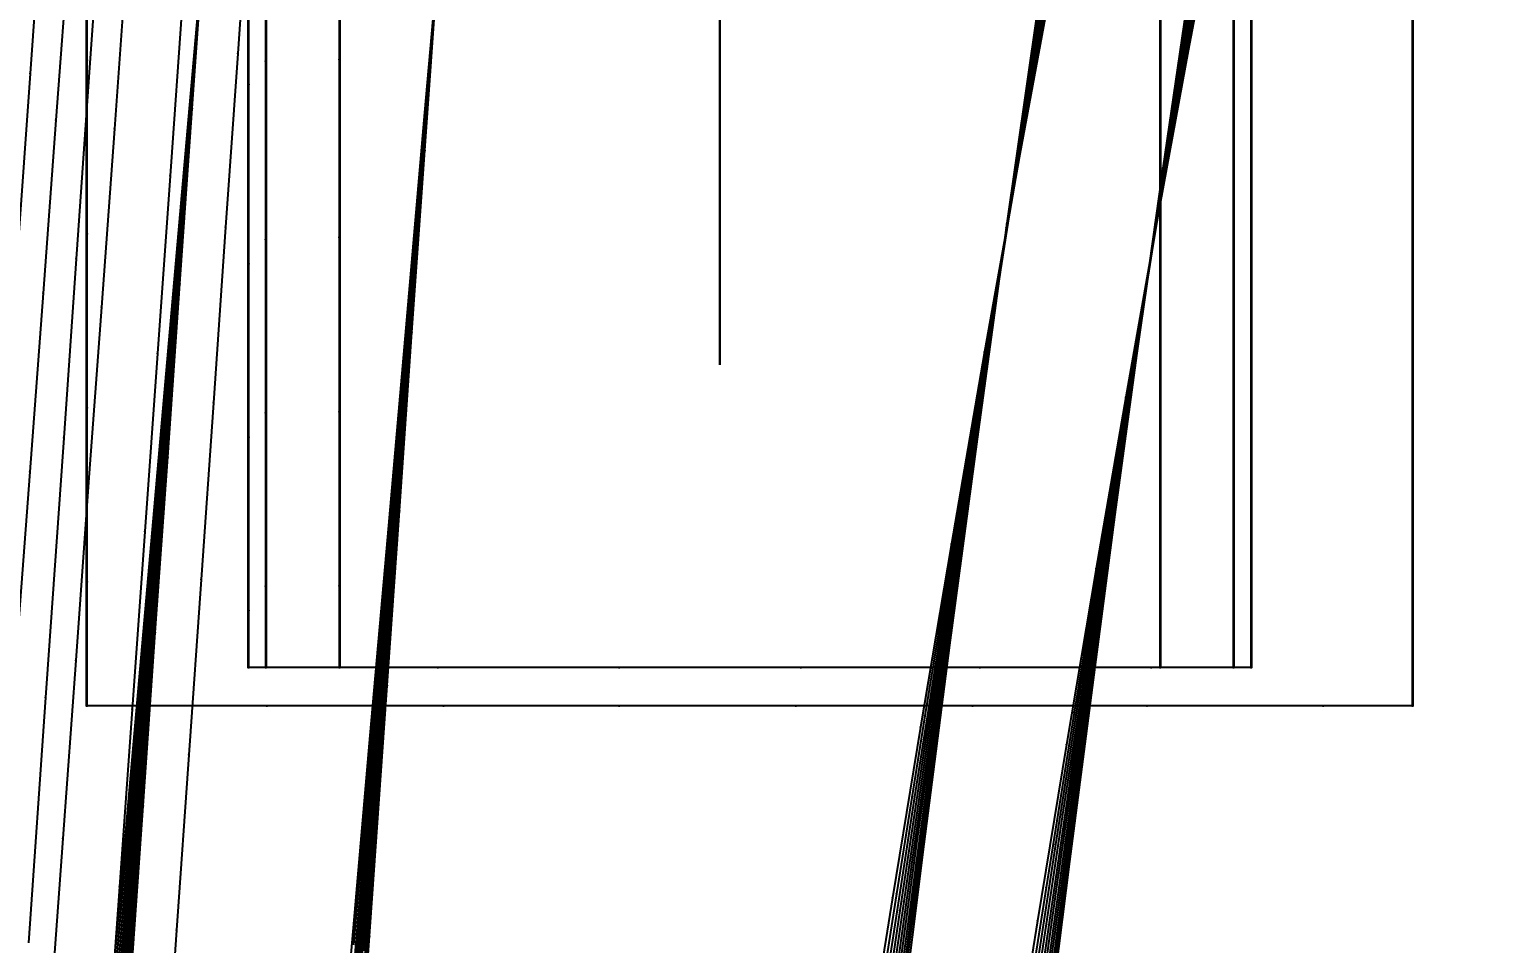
# Model space of a CAD drawing. Extents: x -2408 to 1029, y -526 to 2095.
# Drawn here: x 351.4 to 477.5, y 207.2 to 286.4 of the extents above; entities that cross this region are included whole.
import ezdxf

# ---------------------------------------------------------------- set-up
doc = ezdxf.new("R2010")
doc.units = 0

# ---------------------------------------------------------------- blocks, each defined once
blk = doc.blocks.new(' -30')
at = {"layer": '1'}
for points in [[(478.035278, 518.003273), (478.035278, 400.671844), (470.295849, 400.671844), (455.062391, 400.671844), (439.954714, 400.671844), (424.677277, 400.671844), (409.399835, 400.671844), (394.208775, 400.671844), (378.931338, 400.671844), (363.353195, 400.671844), (363.353195, 411.401223), (363.353195, 426.458583), (363.353195, 441.515962), (363.353195, 456.552738), (363.353195, 471.61011)], [(-62.616455, -263.740033), (-61.268442, -248.379416), (-59.91503, -232.957276), (-58.596081, -217.927838), (-57.242668, -202.505697), (-55.888537, -187.075364), (-54.535126, -171.653236), (-53.20891, -156.540989), (-51.855499, -141.118854), (-50.532141, -126.039166), (-49.17873, -110.617033), (-47.835445, -95.310271), (-46.482034, -79.888139), (-45.152162, -64.734236), (-43.79875, -49.312103)], [(55.553718, -57.041411), (52.400647, -71.40551), (49.123976, -86.499545), (45.992353, -101.231531), (42.847108, -116.353581), (39.802732, -131.2755), (36.776712, -146.421814), (33.872287, -161.336109), (31.001421, -176.512659), (28.294098, -191.275789), (25.59193, -206.483257), (23.03223, -221.307352), (20.468155, -236.538679), (17.963312, -251.779861), (15.506252, -267.084718)]]:
    blk.add_lwpolyline(points, dxfattribs=at)
at = {"layer": '14'}
blk.add_lwpolyline([(377.323189, 403.973846), (377.323189, 408.932402), (377.323189, 423.927417), (377.323189, 438.905732), (377.323189, 454.422286), (377.323189, 470.256091), (377.323189, 485.591955), (377.323189, 501.153591), (377.323189, 518.003273), (393.747366, 518.003273), (409.447385, 518.003273), (425.024157, 518.003273), (440.491062, 518.003273), (455.351366, 518.003273), (464.065285, 518.003273), (464.065285, 403.973846), (455.429185, 403.973846), (440.589007, 403.973846), (425.125706, 403.973846), (409.39983, 403.973846), (393.716719, 403.973846)], close=True, dxfattribs=at)
for points in [[(-42.430701, -266.159663), (-41.164423, -251.730409), (-39.762297, -235.753175), (-38.253435, -218.559679), (-36.666947, -200.481631), (-35.031942, -181.850737), (-33.377531, -162.998705), (-31.732823, -144.257242), (-30.126929, -125.958065), (-28.588957, -108.432862), (-27.148019, -92.013359), (-25.428021, -72.413963), (-24.001278, -56.156209)], [(43.310251, -53.584166), (39.721505, -69.858313), (36.244112, -85.989497), (32.995529, -101.350815), (29.413695, -118.63581), (26.177079, -134.609324), (22.873401, -151.324281), (19.584716, -168.470557), (16.44106, -185.459826), (13.388816, -202.552839), (10.512979, -219.172334), (7.845557, -235.02047), (5.418554, -249.799407), (2.933615, -265.292799)]]:
    blk.add_lwpolyline(points, dxfattribs=at)
at = {"layer": '2'}
for p in [(377.323189, 403.973846), (378.847198, 403.973846), (385.197182, 403.973846), (456.191292, 403.973846), (462.541275, 403.973846), (464.065285, 403.973846), (363.353195, 400.671844), (478.035278, 400.671844)]:
    blk.add_point(p, dxfattribs=at)
at = {"layer": '3'}
for p in [(363.353195, 456.552738), (385.197182, 456.606662), (378.847198, 456.448309), (377.323189, 454.422286), (363.353195, 441.515962), (378.847198, 441.014543), (385.197182, 441.209679), (377.323189, 438.905732), (363.353195, 426.458583), (378.847198, 426.013186), (385.197182, 426.124157), (377.323189, 423.927417), (363.353195, 411.401223), (378.847198, 411.011835), (385.197182, 411.051486), (377.323189, 408.932402), (393.716719, 403.973846), (409.39983, 403.973846), (425.125706, 403.973846), (440.589007, 403.973846), (455.429185, 403.973846), (378.931338, 400.671844), (394.208775, 400.671844), (409.399835, 400.671844), (424.677277, 400.671844), (439.954714, 400.671844), (455.062391, 400.671844), (470.295849, 400.671844), (31.001421, -176.512659), (-35.031942, -181.850737), (16.44106, -185.459826), (-55.888537, -187.075364), (28.294098, -191.275789), (-36.666947, -200.481631), (-57.242668, -202.505697), (13.388816, -202.552839), (25.59193, -206.483257), (-58.596081, -217.927838), (-38.253435, -218.559679), (10.512979, -219.172334), (23.03223, -221.307352), (-59.91503, -232.957276), (-39.762297, -235.753175), (7.845557, -235.02047), (20.468155, -236.538679), (-61.268442, -248.379416), (5.418554, -249.799407), (-41.164423, -251.730409), (17.963312, -251.779861)]:
    blk.add_point(p, dxfattribs=at)
at = {"layer": '7'}
blk.add_line((418.122406, 430.18486), (418.122406, 497.763252), dxfattribs=at)
at = {"layer": '8'}
for points in [[(378.847198, 518.003273), (378.847198, 502.284653), (378.847198, 486.964691), (378.847198, 471.449667), (378.847198, 456.448309), (378.847198, 441.014543), (378.847198, 426.013186), (378.847198, 411.011835), (378.847198, 403.973846)], [(385.197182, 518.003273), (385.197182, 502.519689), (385.197182, 487.217317), (385.197182, 471.820325), (385.197182, 456.606662), (385.197182, 441.209679), (385.197182, 426.124157), (385.197182, 411.051486), (385.197182, 403.973846)], [(456.191292, 518.003273), (456.191292, 403.973846)], [(462.541275, 518.003273), (462.541275, 403.973846)]]:
    blk.add_lwpolyline(points, dxfattribs=at)
blk = doc.blocks.new(' -31')
at = {"layer": '1'}
for points in [[(478.035278, 518.003273), (478.035278, 400.671844), (470.295849, 400.671844), (455.062391, 400.671844), (439.954714, 400.671844), (424.677277, 400.671844), (409.399835, 400.671844), (394.208775, 400.671844), (378.931338, 400.671844), (363.353195, 400.671844), (363.353195, 411.401223), (363.353195, 426.458583), (363.353195, 441.515962), (363.353195, 456.552738), (363.353195, 471.61011)], [(-62.055004, -259.569495), (-60.747751, -244.303919), (-59.426088, -228.870083), (-58.115096, -213.560837), (-56.800419, -198.208568), (-55.489426, -182.899325), (-54.178433, -167.590082), (-52.892138, -152.569269), (-51.577026, -137.211934), (-50.266034, -121.902688), (-48.955041, -106.593432), (-47.651656, -91.37302), (-46.340662, -76.063769), (-45.050275, -60.995155), (-43.739282, -45.685904)], [(55.572562, -53.537273), (52.414447, -68.264418), (49.233438, -83.265534), (46.084742, -98.431307), (43.032189, -113.459165), (40.081799, -128.259863), (37.142654, -143.310279), (34.267079, -158.406503), (31.475242, -173.485006), (28.75571, -188.638719), (26.130428, -203.747088), (23.578905, -218.868095), (21.128572, -233.770103), (18.698199, -248.910995), (16.335853, -263.973199)]]:
    blk.add_lwpolyline(points, dxfattribs=at)
at = {"layer": '14'}
blk.add_lwpolyline([(377.323189, 403.973846), (377.323189, 408.932402), (377.323189, 423.927417), (377.323189, 438.905732), (377.323189, 454.422286), (377.323189, 470.256091), (377.323189, 485.591955), (377.323189, 501.153591), (377.323189, 518.003273), (393.747366, 518.003273), (409.447385, 518.003273), (425.024157, 518.003273), (440.491062, 518.003273), (455.351366, 518.003273), (464.065285, 518.003273), (464.065285, 403.973846), (455.429185, 403.973846), (440.589007, 403.973846), (425.125706, 403.973846), (409.39983, 403.973846), (393.716719, 403.973846)], close=True, dxfattribs=at)
for points in [[(-41.173751, -253.883908), (-39.769817, -237.489332), (-38.259009, -219.846726), (-36.670475, -201.296462), (-35.033361, -182.178911), (-33.376818, -162.834466), (-31.729988, -143.603458), (-30.122022, -124.82628), (-28.582067, -106.843302), (-27.139269, -89.994898), (-25.417053, -69.883554), (-23.98847, -53.201133)], [(43.325438, -50.078998), (39.718999, -66.82011), (36.22627, -83.413758), (32.964816, -99.215163), (29.899397, -114.353077), (26.672214, -130.625452), (23.366032, -147.713222), (20.063616, -165.297324), (16.89759, -182.771743), (13.819778, -200.403124), (10.915645, -217.598059), (8.216589, -234.050346), (5.754009, -249.453769), (3.221772, -265.690253)]]:
    blk.add_lwpolyline(points, dxfattribs=at)
at = {"layer": '2'}
for p in [(377.323189, 403.973846), (378.847198, 403.973846), (385.197182, 403.973846), (456.191292, 403.973846), (462.541275, 403.973846), (464.065285, 403.973846), (363.353195, 400.671844), (478.035278, 400.671844)]:
    blk.add_point(p, dxfattribs=at)
at = {"layer": '3'}
for p in [(363.353195, 456.552738), (385.197182, 456.606662), (378.847198, 456.448309), (377.323189, 454.422286), (363.353195, 441.515962), (378.847198, 441.014543), (385.197182, 441.209679), (377.323189, 438.905732), (363.353195, 426.458583), (378.847198, 426.013186), (385.197182, 426.124157), (377.323189, 423.927417), (363.353195, 411.401223), (378.847198, 411.011835), (385.197182, 411.051486), (377.323189, 408.932402), (393.716719, 403.973846), (409.39983, 403.973846), (425.125706, 403.973846), (440.589007, 403.973846), (455.429185, 403.973846), (378.931338, 400.671844), (394.208775, 400.671844), (409.399835, 400.671844), (424.677277, 400.671844), (439.954714, 400.671844), (455.062391, 400.671844), (470.295849, 400.671844), (-35.033361, -182.178911), (16.89759, -182.771743), (-55.489426, -182.899325), (28.75571, -188.638719), (-56.800419, -198.208568), (13.819778, -200.403124), (-36.670475, -201.296462), (26.130428, -203.747088), (-58.115096, -213.560837), (10.915645, -217.598059), (23.578905, -218.868095), (-38.259009, -219.846726), (-59.426088, -228.870083), (8.216589, -234.050346), (21.128572, -233.770103), (-39.769817, -237.489332), (-60.747751, -244.303919), (5.754009, -249.453769), (18.698199, -248.910995)]:
    blk.add_point(p, dxfattribs=at)
at = {"layer": '7'}
blk.add_line((418.122406, 430.18486), (418.122406, 497.763252), dxfattribs=at)
at = {"layer": '8'}
for points in [[(378.847198, 518.003273), (378.847198, 502.284653), (378.847198, 486.964691), (378.847198, 471.449667), (378.847198, 456.448309), (378.847198, 441.014543), (378.847198, 426.013186), (378.847198, 411.011835), (378.847198, 403.973846)], [(385.197182, 518.003273), (385.197182, 502.519689), (385.197182, 487.217317), (385.197182, 471.820325), (385.197182, 456.606662), (385.197182, 441.209679), (385.197182, 426.124157), (385.197182, 411.051486), (385.197182, 403.973846)], [(456.191292, 518.003273), (456.191292, 403.973846)], [(462.541275, 518.003273), (462.541275, 403.973846)]]:
    blk.add_lwpolyline(points, dxfattribs=at)
blk = doc.blocks.new(' -32')
at = {"layer": '1'}
for points in [[(478.035278, 518.003273), (478.035278, 400.671844), (470.295849, 400.671844), (455.062391, 400.671844), (439.954714, 400.671844), (424.677277, 400.671844), (409.399835, 400.671844), (394.208775, 400.671844), (378.931338, 400.671844), (363.353195, 400.671844), (363.353195, 411.401223), (363.353195, 426.458583), (363.353195, 441.515962), (363.353195, 456.552738), (363.353195, 471.61011)], [(-61.484815, -254.970842), (-60.239866, -240.081928), (-58.96323, -224.81405), (-57.699529, -209.700867), (-56.422891, -194.432985), (-55.162551, -179.360005), (-53.885408, -164.086064), (-52.608772, -148.818207), (-51.332135, -133.550329), (-50.072358, -118.484087), (-48.793116, -103.185054), (-47.51648, -87.917185), (-46.235867, -72.60176), (-44.95923, -57.333887)], [(55.591455, -50.033154), (52.598794, -64.305917), (49.461769, -79.427373), (46.462076, -94.182575), (43.449411, -109.329358), (40.53186, -124.282474), (37.630841, -139.451019), (34.788365, -154.672554), (32.028579, -169.867451), (29.358146, -185.041987), (26.765117, -200.266231), (24.31381, -215.087562), (21.858251, -230.334545), (19.52172, -245.201595), (17.178421, -260.466262)]]:
    blk.add_lwpolyline(points, dxfattribs=at)
at = {"layer": '14'}
blk.add_lwpolyline([(377.323189, 403.973846), (377.323189, 408.932402), (377.323189, 423.927417), (377.323189, 438.905732), (377.323189, 454.422286), (377.323189, 470.256091), (377.323189, 485.591955), (377.323189, 501.153591), (377.323189, 518.003273), (393.747366, 518.003273), (409.447385, 518.003273), (425.024157, 518.003273), (440.491062, 518.003273), (455.351366, 518.003273), (464.065285, 518.003273), (464.065285, 403.973846), (455.429185, 403.973846), (440.589007, 403.973846), (425.125706, 403.973846), (409.39983, 403.973846), (393.716719, 403.973846)], close=True, dxfattribs=at)
for points in [[(-42.046385, -266.361992), (-40.728198, -250.597191), (-39.283541, -233.319882), (-37.741602, -214.879135), (-36.131564, -195.623971), (-34.482614, -175.903425), (-32.823935, -156.066533), (-31.184713, -136.462332), (-29.594131, -117.439849), (-28.081377, -99.34813), (-26.675634, -82.536219), (-25.018216, -62.714404), (-23.672104, -46.615646)], [(43.340631, -46.57383), (39.716495, -63.781912), (36.20843, -80.83803), (32.934106, -97.079513), (29.857944, -112.638751), (26.62104, -129.363704), (23.306873, -146.926339), (20.546273, -161.965109), (17.890051, -176.872326), (15.271854, -192.053983), (12.76538, -207.033082), (9.930178, -224.484278), (7.312312, -241.067052), (4.942582, -256.466773)]]:
    blk.add_lwpolyline(points, dxfattribs=at)
at = {"layer": '2'}
for p in [(377.323189, 403.973846), (378.847198, 403.973846), (385.197182, 403.973846), (456.191292, 403.973846), (462.541275, 403.973846), (464.065285, 403.973846), (363.353195, 400.671844), (478.035278, 400.671844)]:
    blk.add_point(p, dxfattribs=at)
at = {"layer": '3'}
for p in [(363.353195, 456.552738), (385.197182, 456.606662), (378.847198, 456.448309), (377.323189, 454.422286), (363.353195, 441.515962), (378.847198, 441.014543), (385.197182, 441.209679), (377.323189, 438.905732), (363.353195, 426.458583), (378.847198, 426.013186), (385.197182, 426.124157), (377.323189, 423.927417), (363.353195, 411.401223), (378.847198, 411.011835), (385.197182, 411.051486), (377.323189, 408.932402), (393.716719, 403.973846), (409.39983, 403.973846), (425.125706, 403.973846), (440.589007, 403.973846), (455.429185, 403.973846), (378.931338, 400.671844), (394.208775, 400.671844), (409.399835, 400.671844), (424.677277, 400.671844), (439.954714, 400.671844), (455.062391, 400.671844), (470.295849, 400.671844), (-34.482614, -175.903425), (17.890051, -176.872326), (-55.162551, -179.360005), (29.358146, -185.041987), (15.271854, -192.053983), (-56.422891, -194.432985), (-36.131564, -195.623971), (26.765117, -200.266231), (12.76538, -207.033082), (-57.699529, -209.700867), (-37.741602, -214.879135), (24.31381, -215.087562), (-58.96323, -224.81405), (9.930178, -224.484278), (21.858251, -230.334545), (-39.283541, -233.319882), (-60.239866, -240.081928), (7.312312, -241.067052), (19.52172, -245.201595), (-40.728198, -250.597191)]:
    blk.add_point(p, dxfattribs=at)
at = {"layer": '7'}
blk.add_line((418.122406, 430.18486), (418.122406, 497.763252), dxfattribs=at)
at = {"layer": '8'}
for points in [[(378.847198, 518.003273), (378.847198, 502.284653), (378.847198, 486.964691), (378.847198, 471.449667), (378.847198, 456.448309), (378.847198, 441.014543), (378.847198, 426.013186), (378.847198, 411.011835), (378.847198, 403.973846)], [(385.197182, 518.003273), (385.197182, 502.519689), (385.197182, 487.217317), (385.197182, 471.820325), (385.197182, 456.606662), (385.197182, 441.209679), (385.197182, 426.124157), (385.197182, 411.051486), (385.197182, 403.973846)], [(456.191292, 518.003273), (456.191292, 403.973846)], [(462.541275, 518.003273), (462.541275, 403.973846)]]:
    blk.add_lwpolyline(points, dxfattribs=at)
blk = doc.blocks.new(' -33')
at = {"layer": '1'}
for points in [[(478.035278, 518.003273), (478.035278, 400.671844), (470.295849, 400.671844), (455.062391, 400.671844), (439.954714, 400.671844), (424.677277, 400.671844), (409.399835, 400.671844), (394.208775, 400.671844), (378.931338, 400.671844), (363.353195, 400.671844), (363.353195, 411.401223), (363.353195, 426.458583), (363.353195, 441.515962), (363.353195, 456.552738), (363.353195, 471.61011)], [(-62.319356, -267.239636), (-61.064456, -251.878919), (-59.832761, -236.802251), (-58.577859, -221.441532), (-57.332091, -206.192597), (-56.077191, -190.831883), (-54.834655, -175.622509), (-53.579755, -160.261794), (-52.321054, -144.854568), (-51.066153, -129.493851), (-49.834457, -114.417185), (-48.579557, -99.056469), (-47.358103, -84.105153), (-46.103202, -68.744428), (-44.880903, -53.782761)], [(55.610127, -46.528969), (52.572679, -61.329043), (49.499846, -76.472752), (46.518623, -91.477443), (43.569155, -106.645737), (40.676203, -121.806425), (37.835104, -136.995348), (35.108186, -151.914686), (32.401728, -167.128205), (29.81433, -182.135976), (27.269856, -197.377452), (24.858088, -212.262082), (22.451721, -227.525934), (20.136328, -242.583103), (17.843143, -257.864375)]]:
    blk.add_lwpolyline(points, dxfattribs=at)
at = {"layer": '14'}
blk.add_lwpolyline([(377.323189, 403.973846), (377.323189, 408.932402), (377.323189, 423.927417), (377.323189, 438.905732), (377.323189, 454.422286), (377.323189, 470.256091), (377.323189, 485.591955), (377.323189, 501.153591), (377.323189, 518.003273), (393.747366, 518.003273), (409.447385, 518.003273), (425.024157, 518.003273), (440.491062, 518.003273), (455.351366, 518.003273), (464.065285, 518.003273), (464.065285, 403.973846), (455.429185, 403.973846), (440.589007, 403.973846), (425.125706, 403.973846), (409.39983, 403.973846), (393.716719, 403.973846)], close=True, dxfattribs=at)
for points in [[(-42.05683, -268.771795), (-40.736945, -252.615636), (-39.290431, -234.909455), (-37.746507, -216.010922), (-36.134399, -196.277771), (-34.483326, -176.067667), (-32.822513, -155.738348), (-31.181181, -135.647478), (-29.588555, -116.152795), (-28.073854, -97.61197), (-26.666302, -80.382715), (-25.006752, -60.068841), (-23.658908, -43.570445)], [(43.355823, -43.068662), (39.713993, -60.743711), (36.625294, -76.080855), (33.396441, -92.420466), (30.344342, -108.168777), (27.11849, -125.170213), (24.358295, -140.0522), (21.584626, -155.375388), (18.846213, -170.94472), (16.239558, -186.263238), (13.687068, -201.751676), (11.258799, -216.919608), (8.533448, -234.434907), (6.042324, -250.896558), (3.815622, -265.981572)]]:
    blk.add_lwpolyline(points, dxfattribs=at)
at = {"layer": '2'}
for p in [(377.323189, 403.973846), (378.847198, 403.973846), (385.197182, 403.973846), (456.191292, 403.973846), (462.541275, 403.973846), (464.065285, 403.973846), (363.353195, 400.671844), (478.035278, 400.671844)]:
    blk.add_point(p, dxfattribs=at)
at = {"layer": '3'}
for p in [(363.353195, 456.552738), (385.197182, 456.606662), (378.847198, 456.448309), (377.323189, 454.422286), (363.353195, 441.515962), (378.847198, 441.014543), (385.197182, 441.209679), (377.323189, 438.905732), (363.353195, 426.458583), (378.847198, 426.013186), (385.197182, 426.124157), (377.323189, 423.927417), (363.353195, 411.401223), (378.847198, 411.011835), (385.197182, 411.051486), (377.323189, 408.932402), (393.716719, 403.973846), (409.39983, 403.973846), (425.125706, 403.973846), (440.589007, 403.973846), (455.429185, 403.973846), (378.931338, 400.671844), (394.208775, 400.671844), (409.399835, 400.671844), (424.677277, 400.671844), (439.954714, 400.671844), (455.062391, 400.671844), (470.295849, 400.671844), (-54.834655, -175.622509), (-34.483326, -176.067667), (29.81433, -182.135976), (16.239558, -186.263238), (-56.077191, -190.831883), (-36.134399, -196.277771), (27.269856, -197.377452), (13.687068, -201.751676), (-57.332091, -206.192597), (24.858088, -212.262082), (-37.746507, -216.010922), (11.258799, -216.919608), (-58.577859, -221.441532), (22.451721, -227.525934), (8.533448, -234.434907), (-39.290431, -234.909455), (-59.832761, -236.802251), (20.136328, -242.583103), (6.042324, -250.896558), (-61.064456, -251.878919), (-40.736945, -252.615636)]:
    blk.add_point(p, dxfattribs=at)
at = {"layer": '7'}
blk.add_line((418.122406, 430.18486), (418.122406, 497.763252), dxfattribs=at)
at = {"layer": '8'}
for points in [[(378.847198, 518.003273), (378.847198, 502.284653), (378.847198, 486.964691), (378.847198, 471.449667), (378.847198, 456.448309), (378.847198, 441.014543), (378.847198, 426.013186), (378.847198, 411.011835), (378.847198, 403.973846)], [(385.197182, 518.003273), (385.197182, 502.519689), (385.197182, 487.217317), (385.197182, 471.820325), (385.197182, 456.606662), (385.197182, 441.209679), (385.197182, 426.124157), (385.197182, 411.051486), (385.197182, 403.973846)], [(456.191292, 518.003273), (456.191292, 403.973846)], [(462.541275, 518.003273), (462.541275, 403.973846)]]:
    blk.add_lwpolyline(points, dxfattribs=at)
blk = doc.blocks.new(' -34')
at = {"layer": '1'}
for points in [[(478.035278, 518.003273), (478.035278, 400.671844), (470.295849, 400.671844), (455.062391, 400.671844), (439.954714, 400.671844), (424.677277, 400.671844), (409.399835, 400.671844), (394.208775, 400.671844), (378.931338, 400.671844), (363.353195, 400.671844), (363.353195, 411.401223), (363.353195, 426.458583), (363.353195, 441.515962), (363.353195, 456.552738), (363.353195, 471.61011)], [(-61.826106, -263.345104), (-60.628775, -248.353321), (-59.423152, -233.257727), (-58.203864, -217.991015), (-56.998239, -202.895399), (-55.782061, -187.667625), (-54.576437, -172.572013), (-53.344711, -157.14957), (-52.139088, -142.05396), (-50.933465, -126.958359), (-49.736135, -111.966576), (-48.490324, -96.367776), (-47.296939, -81.425406), (-46.051128, -65.82661), (-44.857406, -50.88001)], [(52.73952, -57.404285), (49.778041, -72.298983), (46.85886, -87.280642), (44.014208, -102.198145), (41.231518, -117.066064), (38.488397, -132.00255), (35.78345, -147.059952), (33.164421, -162.018732), (30.6374, -176.888243), (28.17123, -191.872962), (25.747429, -207.056014), (23.418537, -222.062692), (21.142327, -237.126687), (18.928284, -252.150665), (16.762541, -267.181782)]]:
    blk.add_lwpolyline(points, dxfattribs=at)
at = {"layer": '14'}
blk.add_lwpolyline([(377.323189, 403.973846), (377.323189, 408.932402), (377.323189, 423.927417), (377.323189, 438.905732), (377.323189, 454.422286), (377.323189, 470.256091), (377.323189, 485.591955), (377.323189, 501.153591), (377.323189, 518.003273), (393.747366, 518.003273), (409.447385, 518.003273), (425.024157, 518.003273), (440.491062, 518.003273), (455.351366, 518.003273), (464.065285, 518.003273), (464.065285, 403.973846), (455.429185, 403.973846), (440.589007, 403.973846), (425.125706, 403.973846), (409.39983, 403.973846), (393.716719, 403.973846)], close=True, dxfattribs=at)
for points in [[(-40.745689, -254.634089), (-39.297317, -236.499015), (-37.751409, -217.142706), (-36.137229, -196.931564), (-34.484035, -176.231916), (-32.821088, -155.410165), (-31.177647, -134.832638), (-29.582974, -114.865739), (-28.066328, -95.875805), (-26.656968, -78.229211), (-24.995285, -57.423283)], [(40.044639, -56.033036), (36.609257, -73.447561), (33.367567, -90.218267), (30.304626, -106.381818), (27.068834, -123.83125), (24.301558, -139.105118), (21.522348, -154.831496), (18.780343, -170.810154), (16.17239, -186.531044), (13.620712, -202.42595), (11.195059, -217.991651), (8.912557, -233.036375), (6.386618, -250.132365), (4.121054, -265.870668)]]:
    blk.add_lwpolyline(points, dxfattribs=at)
at = {"layer": '2'}
for p in [(377.323189, 403.973846), (378.847198, 403.973846), (385.197182, 403.973846), (456.191292, 403.973846), (462.541275, 403.973846), (464.065285, 403.973846), (363.353195, 400.671844), (478.035278, 400.671844)]:
    blk.add_point(p, dxfattribs=at)
at = {"layer": '3'}
for p in [(363.353195, 456.552738), (385.197182, 456.606662), (378.847198, 456.448309), (377.323189, 454.422286), (363.353195, 441.515962), (378.847198, 441.014543), (385.197182, 441.209679), (377.323189, 438.905732), (363.353195, 426.458583), (378.847198, 426.013186), (385.197182, 426.124157), (377.323189, 423.927417), (363.353195, 411.401223), (378.847198, 411.011835), (385.197182, 411.051486), (377.323189, 408.932402), (393.716719, 403.973846), (409.39983, 403.973846), (425.125706, 403.973846), (440.589007, 403.973846), (455.429185, 403.973846), (378.931338, 400.671844), (394.208775, 400.671844), (409.399835, 400.671844), (424.677277, 400.671844), (439.954714, 400.671844), (455.062391, 400.671844), (470.295849, 400.671844), (-34.484035, -176.231916), (30.6374, -176.888243), (16.17239, -186.531044), (-55.782061, -187.667625), (28.17123, -191.872962), (-36.137229, -196.931564), (-56.998239, -202.895399), (13.620712, -202.42595), (25.747429, -207.056014), (-58.203864, -217.991015), (-37.751409, -217.142706), (11.195059, -217.991651), (23.418537, -222.062692), (-59.423152, -233.257727), (8.912557, -233.036375), (-39.297317, -236.499015), (21.142327, -237.126687), (-60.628775, -248.353321), (6.386618, -250.132365), (18.928284, -252.150665)]:
    blk.add_point(p, dxfattribs=at)
at = {"layer": '7'}
blk.add_line((418.122406, 430.18486), (418.122406, 497.763252), dxfattribs=at)
at = {"layer": '8'}
for points in [[(378.847198, 518.003273), (378.847198, 502.284653), (378.847198, 486.964691), (378.847198, 471.449667), (378.847198, 456.448309), (378.847198, 441.014543), (378.847198, 426.013186), (378.847198, 411.011835), (378.847198, 403.973846)], [(385.197182, 518.003273), (385.197182, 502.519689), (385.197182, 487.217317), (385.197182, 471.820325), (385.197182, 456.606662), (385.197182, 441.209679), (385.197182, 426.124157), (385.197182, 411.051486), (385.197182, 403.973846)], [(456.191292, 518.003273), (456.191292, 403.973846)], [(462.541275, 518.003273), (462.541275, 403.973846)]]:
    blk.add_lwpolyline(points, dxfattribs=at)
blk = doc.blocks.new(' -35')
at = {"layer": '1'}
for points in [[(478.035278, 518.003273), (478.035278, 400.671844), (470.295849, 400.671844), (455.062391, 400.671844), (439.954714, 400.671844), (424.677277, 400.671844), (409.399835, 400.671844), (394.208775, 400.671844), (378.931338, 400.671844), (363.353195, 400.671844), (363.353195, 411.401223), (363.353195, 426.458583), (363.353195, 441.515962), (363.353195, 456.552738), (363.353195, 471.61011)], [(-61.334851, -259.193508), (-60.15669, -244.112224), (-58.947935, -228.639329), (-57.769772, -213.558038), (-56.592683, -198.490496), (-55.373895, -182.88917), (-54.207329, -167.956315), (-52.988542, -152.354986), (-51.849061, -137.768841), (-50.630274, -122.167512), (-49.489065, -107.559232), (-48.310904, -92.47795), (-47.133816, -77.410409), (-45.915028, -61.809078), (-44.773956, -47.202583)], [(52.844687, -53.75072), (49.963104, -68.536078), (47.10185, -83.520919), (44.333822, -98.328026), (41.556536, -113.460255), (38.886031, -128.285221), (36.208045, -143.475716), (33.655547, -158.321491), (31.118014, -173.519019), (28.712998, -188.389392), (26.325745, -203.609995), (24.056845, -218.501739), (21.862068, -233.299969), (19.641177, -248.66026), (17.534241, -263.575783)]]:
    blk.add_lwpolyline(points, dxfattribs=at)
at = {"layer": '14'}
blk.add_lwpolyline([(377.323189, 403.973846), (377.323189, 408.932402), (377.323189, 423.927417), (377.323189, 438.905732), (377.323189, 454.422286), (377.323189, 470.256091), (377.323189, 485.591955), (377.323189, 501.153591), (377.323189, 518.003273), (393.747366, 518.003273), (409.447385, 518.003273), (425.024157, 518.003273), (440.491062, 518.003273), (455.351366, 518.003273), (464.065285, 518.003273), (464.065285, 403.973846), (455.429185, 403.973846), (440.589007, 403.973846), (425.125706, 403.973846), (409.39983, 403.973846), (393.716719, 403.973846)], close=True, dxfattribs=at)
for points in [[(-40.754439, -256.652557), (-39.304207, -238.088582), (-37.756316, -218.274508), (-36.140064, -197.585364), (-34.484749, -176.39618), (-32.819667, -155.081986), (-31.174118, -134.017812), (-29.577398, -113.578688), (-28.058805, -94.139643), (-26.647636, -76.075707), (-24.98382, -54.777714)], [(40.043662, -52.951803), (37.02161, -68.57567), (33.828265, -85.406051), (30.791464, -101.730565), (27.568443, -119.432863), (24.802116, -134.981179), (22.015477, -151.034428), (19.258082, -167.387174), (16.629262, -183.51531), (14.054839, -199.860696), (11.604896, -215.907465), (9.296204, -231.459032), (7.145537, -246.318757), (4.796939, -262.960416)]]:
    blk.add_lwpolyline(points, dxfattribs=at)
at = {"layer": '2'}
for p in [(377.323189, 403.973846), (378.847198, 403.973846), (385.197182, 403.973846), (456.191292, 403.973846), (462.541275, 403.973846), (464.065285, 403.973846), (363.353195, 400.671844), (478.035278, 400.671844)]:
    blk.add_point(p, dxfattribs=at)
at = {"layer": '3'}
for p in [(363.353195, 456.552738), (385.197182, 456.606662), (378.847198, 456.448309), (377.323189, 454.422286), (363.353195, 441.515962), (378.847198, 441.014543), (385.197182, 441.209679), (377.323189, 438.905732), (363.353195, 426.458583), (378.847198, 426.013186), (385.197182, 426.124157), (377.323189, 423.927417), (363.353195, 411.401223), (378.847198, 411.011835), (385.197182, 411.051486), (377.323189, 408.932402), (393.716719, 403.973846), (409.39983, 403.973846), (425.125706, 403.973846), (440.589007, 403.973846), (455.429185, 403.973846), (378.931338, 400.671844), (394.208775, 400.671844), (409.399835, 400.671844), (424.677277, 400.671844), (439.954714, 400.671844), (455.062391, 400.671844), (470.295849, 400.671844), (-34.484749, -176.39618), (-55.373895, -182.88917), (16.629262, -183.51531), (28.712998, -188.389392), (-36.140064, -197.585364), (-56.592683, -198.490496), (14.054839, -199.860696), (26.325745, -203.609995), (-57.769772, -213.558038), (11.604896, -215.907465), (-37.756316, -218.274508), (24.056845, -218.501739), (-58.947935, -228.639329), (9.296204, -231.459032), (21.862068, -233.299969), (-39.304207, -238.088582), (-60.15669, -244.112224), (7.145537, -246.318757), (19.641177, -248.66026)]:
    blk.add_point(p, dxfattribs=at)
at = {"layer": '7'}
blk.add_line((418.122406, 430.18486), (418.122406, 497.763252), dxfattribs=at)
at = {"layer": '8'}
for points in [[(378.847198, 518.003273), (378.847198, 502.284653), (378.847198, 486.964691), (378.847198, 471.449667), (378.847198, 456.448309), (378.847198, 441.014543), (378.847198, 426.013186), (378.847198, 411.011835), (378.847198, 403.973846)], [(385.197182, 518.003273), (385.197182, 502.519689), (385.197182, 487.217317), (385.197182, 471.820325), (385.197182, 456.606662), (385.197182, 441.209679), (385.197182, 426.124157), (385.197182, 411.051486), (385.197182, 403.973846)], [(456.191292, 518.003273), (456.191292, 403.973846)], [(462.541275, 518.003273), (462.541275, 403.973846)]]:
    blk.add_lwpolyline(points, dxfattribs=at)
blk = doc.blocks.new(' -36')
at = {"layer": '1'}
for points in [[(478.035278, 518.003273), (478.035278, 400.671844), (470.295849, 400.671844), (455.062391, 400.671844), (439.954714, 400.671844), (424.677277, 400.671844), (409.399835, 400.671844), (394.208775, 400.671844), (378.931338, 400.671844), (363.353195, 400.671844), (363.353195, 411.401223), (363.353195, 426.458583), (363.353195, 441.515962), (363.353195, 456.552738), (363.353195, 471.61011)], [(-61.145822, -258.714614), (-59.965376, -243.27477), (-58.793954, -227.952949), (-57.613508, -212.513101), (-56.461324, -197.442908), (-55.280878, -182.003064), (-54.128693, -166.932872), (-52.948248, -151.493047), (-51.778758, -136.196494), (-50.598314, -120.756668), (-49.42689, -105.434828), (-48.246445, -89.995), (-47.084343, -74.795094), (-45.863193, -58.822854), (-44.721266, -43.886838)], [(52.774807, -50.995878), (49.889371, -66.110893), (47.093293, -81.064029), (44.322403, -96.200531), (41.607931, -111.30506), (38.935045, -126.45913), (36.319101, -141.613858), (33.764812, -156.788407), (31.305343, -171.832824), (28.897705, -187.031336), (26.559378, -202.258481), (24.291024, -217.478387), (22.12355, -232.428315), (19.970033, -247.664884), (17.866428, -262.908425)]]:
    blk.add_lwpolyline(points, dxfattribs=at)
at = {"layer": '14'}
blk.add_lwpolyline([(377.323189, 403.973846), (377.323189, 408.932402), (377.323189, 423.927417), (377.323189, 438.905732), (377.323189, 454.422286), (377.323189, 470.256091), (377.323189, 485.591955), (377.323189, 501.153591), (377.323189, 518.003273), (393.747366, 518.003273), (409.447385, 518.003273), (425.024157, 518.003273), (440.491062, 518.003273), (455.351366, 518.003273), (464.065285, 518.003273), (464.065285, 403.973846), (455.429185, 403.973846), (440.589007, 403.973846), (425.125706, 403.973846), (409.39983, 403.973846), (393.716719, 403.973846)], close=True, dxfattribs=at)
for points in [[(-41.662436, -270.432889), (-40.291833, -252.505847), (-38.803887, -233.044013), (-37.227936, -212.431096), (-35.593317, -191.050809), (-33.92936, -169.28681), (-32.265404, -147.52281), (-30.630784, -126.142524), (-29.054833, -105.529608), (-27.566889, -86.067783), (-26.196284, -68.140729), (-24.972356, -52.132153)], [(40.042686, -49.870573), (37.007367, -65.886242), (33.80124, -83.138451), (30.753515, -99.871875), (28.068428, -114.910471), (25.304529, -130.719051), (22.511782, -147.087029), (19.740151, -163.803816), (17.090703, -180.331549), (14.493383, -197.121681), (12.019141, -213.645721), (9.684391, -229.702255), (7.505557, -245.089814), (5.119883, -262.388199)]]:
    blk.add_lwpolyline(points, dxfattribs=at)
at = {"layer": '2'}
for p in [(377.323189, 403.973846), (378.847198, 403.973846), (385.197182, 403.973846), (456.191292, 403.973846), (462.541275, 403.973846), (464.065285, 403.973846), (363.353195, 400.671844), (478.035278, 400.671844)]:
    blk.add_point(p, dxfattribs=at)
at = {"layer": '3'}
for p in [(363.353195, 456.552738), (385.197182, 456.606662), (378.847198, 456.448309), (377.323189, 454.422286), (363.353195, 441.515962), (378.847198, 441.014543), (385.197182, 441.209679), (377.323189, 438.905732), (363.353195, 426.458583), (378.847198, 426.013186), (385.197182, 426.124157), (377.323189, 423.927417), (363.353195, 411.401223), (378.847198, 411.011835), (385.197182, 411.051486), (377.323189, 408.932402), (393.716719, 403.973846), (409.39983, 403.973846), (425.125706, 403.973846), (440.589007, 403.973846), (455.429185, 403.973846), (378.931338, 400.671844), (394.208775, 400.671844), (409.399835, 400.671844), (424.677277, 400.671844), (439.954714, 400.671844), (455.062391, 400.671844), (470.295849, 400.671844), (17.090703, -180.331549), (-55.280878, -182.003064), (28.897705, -187.031336), (-35.593317, -191.050809), (-56.461324, -197.442908), (14.493383, -197.121681), (26.559378, -202.258481), (-57.613508, -212.513101), (-37.227936, -212.431096), (12.019141, -213.645721), (24.291024, -217.478387), (-58.793954, -227.952949), (9.684391, -229.702255), (-38.803887, -233.044013), (22.12355, -232.428315), (-59.965376, -243.27477), (7.505557, -245.089814), (19.970033, -247.664884), (-40.291833, -252.505847)]:
    blk.add_point(p, dxfattribs=at)
at = {"layer": '7'}
blk.add_line((418.122406, 430.18486), (418.122406, 497.763252), dxfattribs=at)
at = {"layer": '8'}
for points in [[(378.847198, 518.003273), (378.847198, 502.284653), (378.847198, 486.964691), (378.847198, 471.449667), (378.847198, 456.448309), (378.847198, 441.014543), (378.847198, 426.013186), (378.847198, 411.011835), (378.847198, 403.973846)], [(385.197182, 518.003273), (385.197182, 502.519689), (385.197182, 487.217317), (385.197182, 471.820325), (385.197182, 456.606662), (385.197182, 441.209679), (385.197182, 426.124157), (385.197182, 411.051486), (385.197182, 403.973846)], [(456.191292, 518.003273), (456.191292, 403.973846)], [(462.541275, 518.003273), (462.541275, 403.973846)]]:
    blk.add_lwpolyline(points, dxfattribs=at)
blk = doc.blocks.new(' -37')
at = {"layer": '1'}
for points in [[(478.035278, 518.003273), (478.035278, 400.671844), (470.295849, 400.671844), (455.062391, 400.671844), (439.954714, 400.671844), (424.677277, 400.671844), (409.399835, 400.671844), (394.208775, 400.671844), (378.931338, 400.671844), (363.353195, 400.671844), (363.353195, 411.401223), (363.353195, 426.458583), (363.353195, 441.515962), (363.353195, 456.552738), (363.353195, 471.61011)], [(-56.846135, -46.630441), (-57.959834, -61.60306), (-59.073531, -76.575659), (-60.22429, -92.046513), (-61.337987, -107.019113), (-62.474733, -122.301583), (-63.588432, -137.274201), (-64.70213, -152.2468), (-65.838876, -167.529269), (-66.952574, -182.501879), (-68.066272, -197.474488), (-69.217031, -212.94534), (-70.330728, -227.917937)], [(-61.551281, -266.065857), (-60.427986, -251.060959), (-59.297045, -235.953924), (-58.173751, -220.949029), (-57.032149, -205.699593), (-55.908856, -190.694718), (-54.777913, -175.587665), (-53.654619, -160.582767), (-52.507005, -145.253002), (-51.383711, -130.248104), (-50.24211, -114.998673), (-49.118816, -99.993788), (-47.979797, -84.778843), (-46.856502, -69.773948), (-45.731105, -54.740979)], [(52.88021, -47.327234), (50.074734, -62.303112), (47.338859, -77.203698), (44.64328, -92.199798), (41.986578, -107.255889), (39.385266, -122.268588), (36.823153, -137.365751), (34.332813, -152.39731), (31.917978, -167.386059), (29.566758, -182.439997), (27.285612, -197.504728), (25.054684, -212.689494), (22.900884, -227.772931), (20.828694, -242.668798), (18.778541, -257.766653)]]:
    blk.add_lwpolyline(points, dxfattribs=at)
at = {"layer": '14'}
blk.add_lwpolyline([(377.323189, 403.973846), (377.323189, 408.932402), (377.323189, 423.927417), (377.323189, 438.905732), (377.323189, 454.422286), (377.323189, 470.256091), (377.323189, 485.591955), (377.323189, 501.153591), (377.323189, 518.003273), (393.747366, 518.003273), (409.447385, 518.003273), (425.024157, 518.003273), (440.491062, 518.003273), (455.351366, 518.003273), (464.065285, 518.003273), (464.065285, 403.973846), (455.429185, 403.973846), (440.589007, 403.973846), (425.125706, 403.973846), (409.39983, 403.973846), (393.716719, 403.973846)], close=True, dxfattribs=at)
for points in [[(-40.299975, -254.38507), (-38.810126, -234.483766), (-37.232159, -213.405387), (-35.595446, -191.54229), (-33.929359, -169.286815), (-32.263274, -147.031358), (-30.62656, -125.168242), (-29.048593, -104.089861), (-27.558744, -84.188556), (-26.186385, -65.856678), (-24.96089, -49.486595)], [(40.041705, -46.789342), (36.993118, -63.196825), (33.774211, -80.870858), (30.715561, -98.013203), (28.02194, -113.419096), (25.250465, -129.613555), (22.451511, -146.38083), (19.675459, -163.505107), (17.023798, -180.4354), (14.426467, -197.634143), (11.954161, -214.560019), (9.622944, -231.006763), (7.448891, -246.768041), (5.448068, -261.637589)]]:
    blk.add_lwpolyline(points, dxfattribs=at)
at = {"layer": '2'}
for p in [(377.323189, 403.973846), (378.847198, 403.973846), (385.197182, 403.973846), (456.191292, 403.973846), (462.541275, 403.973846), (464.065285, 403.973846), (363.353195, 400.671844), (478.035278, 400.671844)]:
    blk.add_point(p, dxfattribs=at)
at = {"layer": '3'}
for p in [(363.353195, 456.552738), (385.197182, 456.606662), (378.847198, 456.448309), (377.323189, 454.422286), (363.353195, 441.515962), (378.847198, 441.014543), (385.197182, 441.209679), (377.323189, 438.905732), (363.353195, 426.458583), (378.847198, 426.013186), (385.197182, 426.124157), (377.323189, 423.927417), (363.353195, 411.401223), (378.847198, 411.011835), (385.197182, 411.051486), (377.323189, 408.932402), (393.716719, 403.973846), (409.39983, 403.973846), (425.125706, 403.973846), (440.589007, 403.973846), (455.429185, 403.973846), (378.931338, 400.671844), (394.208775, 400.671844), (409.399835, 400.671844), (424.677277, 400.671844), (439.954714, 400.671844), (455.062391, 400.671844), (470.295849, 400.671844), (-54.777913, -175.587665), (17.023798, -180.4354), (-66.952574, -182.501879), (29.566758, -182.439997), (-55.908856, -190.694718), (-35.595446, -191.54229), (-68.066272, -197.474488), (14.426467, -197.634143), (27.285612, -197.504728), (-57.032149, -205.699593), (-69.217031, -212.94534), (25.054684, -212.689494), (-37.232159, -213.405387), (11.954161, -214.560019), (-58.173751, -220.949029), (22.900884, -227.772931), (9.622944, -231.006763), (-38.810126, -234.483766), (-59.297045, -235.953924), (20.828694, -242.668798), (7.448891, -246.768041), (-60.427986, -251.060959)]:
    blk.add_point(p, dxfattribs=at)
at = {"layer": '7'}
blk.add_line((418.122406, 430.18486), (418.122406, 497.763252), dxfattribs=at)
at = {"layer": '8'}
for points in [[(378.847198, 518.003273), (378.847198, 502.284653), (378.847198, 486.964691), (378.847198, 471.449667), (378.847198, 456.448309), (378.847198, 441.014543), (378.847198, 426.013186), (378.847198, 411.011835), (378.847198, 403.973846)], [(385.197182, 518.003273), (385.197182, 502.519689), (385.197182, 487.217317), (385.197182, 471.820325), (385.197182, 456.606662), (385.197182, 441.209679), (385.197182, 426.124157), (385.197182, 411.051486), (385.197182, 403.973846)], [(456.191292, 518.003273), (456.191292, 403.973846)], [(462.541275, 518.003273), (462.541275, 403.973846)]]:
    blk.add_lwpolyline(points, dxfattribs=at)
blk = doc.blocks.new(' -38')
at = {"layer": '1'}
for points in [[(478.035278, 518.003273), (478.035278, 400.671844), (470.295849, 400.671844), (455.062391, 400.671844), (439.954714, 400.671844), (424.677277, 400.671844), (409.399835, 400.671844), (394.208775, 400.671844), (378.931338, 400.671844), (363.353195, 400.671844), (363.353195, 411.401223), (363.353195, 426.458583), (363.353195, 441.515962), (363.353195, 456.552738), (363.353195, 471.61011)], [(-51.811228, -44.66076), (-52.933849, -60.086616), (-54.056117, -75.50762), (-55.178737, -90.933475), (-56.286828, -106.159682), (-57.409448, -121.585519), (-58.532069, -137.011376), (-59.655531, -152.448799), (-60.778149, -167.874637), (-61.897461, -183.255028), (-63.02008, -198.680873), (-64.122376, -213.827451), (-65.244994, -229.253291), (-66.367614, -244.679141), (-67.489424, -260.09386), (-68.612044, -275.519705), (-69.711253, -290.623867)], [(-61.374045, -265.691257), (-60.261109, -250.515838), (-59.128669, -235.074469), (-58.019185, -219.94611), (-56.886746, -204.504754), (-55.756917, -189.098967), (-54.624477, -173.65759), (-53.504059, -158.380151), (-52.371619, -142.938777), (-51.270158, -127.919824), (-50.137718, -112.478447), (-49.024783, -97.30303), (-47.892343, -81.861652), (-46.767913, -66.529503), (-45.668068, -51.532587)], [(52.984824, -43.641252), (50.259485, -58.458695), (47.585293, -73.286116), (44.965339, -88.122595), (42.393509, -102.952028), (39.862871, -117.80398), (37.329448, -132.976589), (34.90376, -147.846083), (32.483047, -163.092282), (30.189243, -177.982696), (27.962779, -192.883327), (25.769479, -208.018841), (23.669796, -222.93785), (21.614176, -237.940779), (19.617969, -252.873958), (17.624889, -268.128991)]]:
    blk.add_lwpolyline(points, dxfattribs=at)
at = {"layer": '14'}
blk.add_lwpolyline([(377.323189, 403.973846), (377.323189, 408.932402), (377.323189, 423.927417), (377.323189, 438.905732), (377.323189, 454.422286), (377.323189, 470.256091), (377.323189, 485.591955), (377.323189, 501.153591), (377.323189, 518.003273), (393.747366, 518.003273), (409.447385, 518.003273), (425.024157, 518.003273), (440.491062, 518.003273), (455.351366, 518.003273), (464.065285, 518.003273), (464.065285, 403.973846), (455.429185, 403.973846), (440.589007, 403.973846), (425.125706, 403.973846), (409.39983, 403.973846), (393.716719, 403.973846)], close=True, dxfattribs=at)
for points in [[(-41.239083, -268.958442), (-39.822487, -249.642469), (-38.298056, -228.85611), (-36.695197, -207.000338), (-35.597576, -192.033745), (-34.486885, -176.888937), (-33.371836, -161.6847), (-32.261145, -146.539893), (-30.62234, -124.19398), (-29.042355, -102.650114), (-27.5506, -82.309318), (-26.176487, -63.572616), (-24.949425, -46.84103)], [(40.040729, -43.708109), (36.978875, -60.507395), (34.234742, -75.848798), (31.204347, -93.116177), (28.523666, -108.701411), (25.755927, -125.138021), (22.951926, -142.205006), (20.162448, -159.681437), (17.490212, -177.002815), (14.869366, -194.640734), (12.372345, -212.041258), (10.014866, -228.993255), (7.812654, -245.285543), (5.781424, -260.707009)]]:
    blk.add_lwpolyline(points, dxfattribs=at)
at = {"layer": '2'}
for p in [(377.323189, 403.973846), (378.847198, 403.973846), (385.197182, 403.973846), (456.191292, 403.973846), (462.541275, 403.973846), (464.065285, 403.973846), (363.353195, 400.671844), (478.035278, 400.671844)]:
    blk.add_point(p, dxfattribs=at)
at = {"layer": '3'}
for p in [(363.353195, 456.552738), (385.197182, 456.606662), (378.847198, 456.448309), (377.323189, 454.422286), (363.353195, 441.515962), (378.847198, 441.014543), (385.197182, 441.209679), (377.323189, 438.905732), (363.353195, 426.458583), (378.847198, 426.013186), (385.197182, 426.124157), (377.323189, 423.927417), (363.353195, 411.401223), (378.847198, 411.011835), (385.197182, 411.051486), (377.323189, 408.932402), (393.716719, 403.973846), (409.39983, 403.973846), (425.125706, 403.973846), (440.589007, 403.973846), (455.429185, 403.973846), (378.931338, 400.671844), (394.208775, 400.671844), (409.399835, 400.671844), (424.677277, 400.671844), (439.954714, 400.671844), (455.062391, 400.671844), (470.295849, 400.671844), (-34.486885, -176.888937), (17.490212, -177.002815), (30.189243, -177.982696), (-61.897461, -183.255028), (-55.756917, -189.098967), (-35.597576, -192.033745), (27.962779, -192.883327), (14.869366, -194.640734), (-63.02008, -198.680873), (-56.886746, -204.504754), (-36.695197, -207.000338), (25.769479, -208.018841), (12.372345, -212.041258), (-64.122376, -213.827451), (-58.019185, -219.94611), (23.669796, -222.93785), (-65.244994, -229.253291), (-38.298056, -228.85611), (10.014866, -228.993255), (-59.128669, -235.074469), (21.614176, -237.940779), (-66.367614, -244.679141), (7.812654, -245.285543), (-39.822487, -249.642469), (-60.261109, -250.515838), (19.617969, -252.873958)]:
    blk.add_point(p, dxfattribs=at)
at = {"layer": '7'}
blk.add_line((418.122406, 430.18486), (418.122406, 497.763252), dxfattribs=at)
at = {"layer": '8'}
for points in [[(378.847198, 518.003273), (378.847198, 502.284653), (378.847198, 486.964691), (378.847198, 471.449667), (378.847198, 456.448309), (378.847198, 441.014543), (378.847198, 426.013186), (378.847198, 411.011835), (378.847198, 403.973846)], [(385.197182, 518.003273), (385.197182, 502.519689), (385.197182, 487.217317), (385.197182, 471.820325), (385.197182, 456.606662), (385.197182, 441.209679), (385.197182, 426.124157), (385.197182, 411.051486), (385.197182, 403.973846)], [(456.191292, 518.003273), (456.191292, 403.973846)], [(462.541275, 518.003273), (462.541275, 403.973846)]]:
    blk.add_lwpolyline(points, dxfattribs=at)
blk = doc.blocks.new(' -39')
at = {"layer": '1'}
for points in [[(478.035278, 518.003273), (478.035278, 400.671844), (470.295849, 400.671844), (455.062391, 400.671844), (439.954714, 400.671844), (424.677277, 400.671844), (409.399835, 400.671844), (394.208775, 400.671844), (378.931338, 400.671844), (363.353195, 400.671844), (363.353195, 411.401223), (363.353195, 426.458583), (363.353195, 441.515962), (363.353195, 456.552738), (363.353195, 471.61011)], [(-47.26383, -49.561821), (-48.359335, -64.94033), (-49.45484, -80.31884), (-50.549018, -95.678724), (-51.644522, -111.057234), (-52.725251, -126.228312), (-53.820757, -141.606824), (-54.901841, -156.782888), (-55.997346, -172.161399), (-57.078074, -187.332486), (-58.173579, -202.710995), (-59.27038, -218.107693), (-60.365885, -233.486202), (-61.461389, -248.864711), (-62.536286, -263.953912), (-63.631791, -279.332419), (-64.712761, -294.506884), (-65.808267, -309.885393), (-66.903773, -325.263905), (-68.011785, -340.817986), (-83.960582, -341.594764)], [(-60.981169, -262.212622), (-59.877888, -246.863432), (-58.773394, -231.49735), (-57.680081, -216.28681), (-56.575588, -200.920725), (-55.482244, -185.709765), (-54.377751, -170.343697), (-53.284437, -155.133151), (-52.179942, -139.767061), (-51.078603, -124.444859), (-49.97411, -109.078779), (-48.89256, -94.031883), (-47.788067, -78.665805), (-46.693746, -63.441231), (-45.589253, -48.075153)], [(50.267, -55.553389), (47.651943, -70.336328), (45.027809, -85.481846), (42.466879, -100.527354), (39.932174, -115.688061), (37.4396, -130.904942), (35.01103, -146.083049), (32.675678, -161.074401), (30.377139, -176.272744), (28.147139, -191.481311), (26.008003, -206.535359), (23.907784, -221.762385), (21.883158, -236.846901), (19.888271, -252.088035), (17.968527, -267.102695)]]:
    blk.add_lwpolyline(points, dxfattribs=at)
at = {"layer": '14'}
blk.add_lwpolyline([(377.323189, 403.973846), (377.323189, 408.932402), (377.323189, 423.927417), (377.323189, 438.905732), (377.323189, 454.422286), (377.323189, 470.256091), (377.323189, 485.591955), (377.323189, 501.153591), (377.323189, 518.003273), (393.747366, 518.003273), (409.447385, 518.003273), (425.024157, 518.003273), (440.491062, 518.003273), (455.351366, 518.003273), (464.065285, 518.003273), (464.065285, 403.973846), (455.429185, 403.973846), (440.589007, 403.973846), (425.125706, 403.973846), (409.39983, 403.973846), (393.716719, 403.973846)], close=True, dxfattribs=at)
for points in [[(-59.550186, -43.303404), (-60.819717, -61.124854), (-62.225442, -80.858185), (-63.738177, -102.093688), (-64.791704, -116.882931), (-65.871173, -132.036323), (-66.967937, -147.432511), (-68.073349, -162.950088), (-69.178761, -178.467665), (-70.275525, -193.863853)], [(-41.248417, -271.111949), (-39.830014, -251.378655), (-38.303634, -230.143154), (-37.240605, -215.353937), (-36.1514, -200.200552), (-35.044743, -184.804371), (-33.929362, -169.28682), (-32.813979, -153.769249), (-31.707324, -138.373087), (-30.618118, -123.219702), (-29.036116, -101.210363), (-27.542457, -80.430079), (-26.166589, -61.288554), (-24.937961, -44.195469)], [(37.38976, -55.420508), (34.691014, -70.7531), (31.691209, -88.121501), (29.025229, -103.868366), (26.262827, -120.531458), (23.455213, -137.884586), (20.653582, -155.701641), (17.961579, -173.404931), (15.316965, -191.47496), (12.79512, -209.344985), (10.411413, -226.79901), (8.181215, -243.621022), (6.11989, -259.595076)]]:
    blk.add_lwpolyline(points, dxfattribs=at)
at = {"layer": '2'}
for p in [(377.323189, 403.973846), (378.847198, 403.973846), (385.197182, 403.973846), (456.191292, 403.973846), (462.541275, 403.973846), (464.065285, 403.973846), (363.353195, 400.671844), (478.035278, 400.671844)]:
    blk.add_point(p, dxfattribs=at)
at = {"layer": '3'}
for p in [(363.353195, 456.552738), (385.197182, 456.606662), (378.847198, 456.448309), (377.323189, 454.422286), (363.353195, 441.515962), (378.847198, 441.014543), (385.197182, 441.209679), (377.323189, 438.905732), (363.353195, 426.458583), (378.847198, 426.013186), (385.197182, 426.124157), (377.323189, 423.927417), (363.353195, 411.401223), (378.847198, 411.011835), (385.197182, 411.051486), (377.323189, 408.932402), (393.716719, 403.973846), (409.39983, 403.973846), (425.125706, 403.973846), (440.589007, 403.973846), (455.429185, 403.973846), (378.931338, 400.671844), (394.208775, 400.671844), (409.399835, 400.671844), (424.677277, 400.671844), (439.954714, 400.671844), (455.062391, 400.671844), (470.295849, 400.671844), (30.377139, -176.272744), (-69.178761, -178.467665), (-35.044743, -184.804371), (-55.482244, -185.709765), (-57.078074, -187.332486), (15.316965, -191.47496), (28.147139, -191.481311), (-36.1514, -200.200552), (-56.575588, -200.920725), (-58.173579, -202.710995), (26.008003, -206.535359), (12.79512, -209.344985), (-37.240605, -215.353937), (-57.680081, -216.28681), (-59.27038, -218.107693), (23.907784, -221.762385), (10.411413, -226.79901), (-38.303634, -230.143154), (-58.773394, -231.49735), (-60.365885, -233.486202), (21.883158, -236.846901), (8.181215, -243.621022), (-59.877888, -246.863432), (-61.461389, -248.864711), (-39.830014, -251.378655), (19.888271, -252.088035)]:
    blk.add_point(p, dxfattribs=at)
at = {"layer": '7'}
blk.add_line((418.122406, 430.18486), (418.122406, 497.763252), dxfattribs=at)
at = {"layer": '8'}
for points in [[(378.847198, 518.003273), (378.847198, 502.284653), (378.847198, 486.964691), (378.847198, 471.449667), (378.847198, 456.448309), (378.847198, 441.014543), (378.847198, 426.013186), (378.847198, 411.011835), (378.847198, 403.973846)], [(385.197182, 518.003273), (385.197182, 502.519689), (385.197182, 487.217317), (385.197182, 471.820325), (385.197182, 456.606662), (385.197182, 441.209679), (385.197182, 426.124157), (385.197182, 411.051486), (385.197182, 403.973846)], [(456.191292, 518.003273), (456.191292, 403.973846)], [(462.541275, 518.003273), (462.541275, 403.973846)]]:
    blk.add_lwpolyline(points, dxfattribs=at)
blk = doc.blocks.new(' -40')
at = {"layer": '1'}
for points in [[(478.035278, 518.003273), (478.035278, 400.671844), (470.295849, 400.671844), (455.062391, 400.671844), (439.954714, 400.671844), (424.677277, 400.671844), (409.399835, 400.671844), (394.208775, 400.671844), (378.931338, 400.671844), (363.353195, 400.671844), (363.353195, 411.401223), (363.353195, 426.458583), (363.353195, 441.515962), (363.353195, 456.552738), (363.353195, 471.61011)], [(-42.767851, -55.516657), (-43.827046, -70.699922), (-44.889935, -85.93614), (-45.949129, -101.119387), (-47.008325, -116.302652), (-48.057029, -131.335525), (-49.116223, -146.518771), (-50.16535, -161.557697), (-51.224546, -176.740962), (-52.273251, -191.773832), (-53.332446, -206.957082), (-54.398895, -222.244329), (-55.458089, -237.427587), (-56.517284, -252.610845), (-57.595127, -268.061416), (-58.654322, -283.244669), (-59.704674, -298.30116), (-60.763868, -313.48442), (-61.823063, -328.667675), (-62.915435, -344.326515), (-78.884858, -345.098581)], [(-60.483517, -257.02478), (-59.413992, -241.849848), (-58.356571, -226.846667), (-57.287044, -211.671721), (-56.229515, -196.667001), (-55.159988, -181.492049), (-54.102567, -166.488866), (-53.033042, -151.313935), (-51.963515, -136.138987), (-50.89402, -120.964486), (-49.808592, -105.563913), (-48.739066, -90.388973), (-47.648785, -74.919554), (-46.579259, -59.744614), (-45.489928, -44.28868)], [(50.451268, -51.651565), (47.813688, -66.815778), (45.266479, -81.771443), (42.768042, -96.702894), (40.306391, -111.672857), (37.871254, -126.777085), (35.508939, -141.763068), (33.205199, -156.758162), (30.982556, -171.647), (28.807646, -186.66135), (26.709159, -201.604125), (24.661107, -216.636269), (22.677641, -231.607982), (20.734908, -246.654071), (18.837424, -261.705962)]]:
    blk.add_lwpolyline(points, dxfattribs=at)
at = {"layer": '14'}
blk.add_lwpolyline([(377.323189, 403.973846), (377.323189, 408.932402), (377.323189, 423.927417), (377.323189, 438.905732), (377.323189, 454.422286), (377.323189, 470.256091), (377.323189, 485.591955), (377.323189, 501.153591), (377.323189, 518.003273), (393.747366, 518.003273), (409.447385, 518.003273), (425.024157, 518.003273), (440.491062, 518.003273), (455.351366, 518.003273), (464.065285, 518.003273), (464.065285, 403.973846), (455.429185, 403.973846), (440.589007, 403.973846), (425.125706, 403.973846), (409.39983, 403.973846), (393.716719, 403.973846)], close=True, dxfattribs=at)
for points in [[(-54.470185, -40.772939), (-55.739716, -58.971309), (-57.145441, -79.121963), (-58.658175, -100.806576), (-59.711703, -115.908596), (-60.791174, -131.382505), (-61.887938, -147.104309), (-62.99335, -162.950068), (-64.098761, -178.795828), (-65.195526, -194.517631), (-66.274995, -209.991522), (-67.842857, -232.466376), (-69.323164, -253.686154)], [(-41.257747, -273.265457), (-39.837535, -253.114817), (-38.30921, -231.430216), (-37.244824, -216.32821), (-36.15423, -200.854335), (-35.046162, -185.132548), (-33.929359, -169.286823), (-32.812555, -153.441079), (-31.704488, -137.719291), (-30.613893, -122.245416), (-29.029875, -99.770612), (-27.534311, -78.550847), (-26.156689, -59.004492), (-24.926494, -41.549906)], [(37.377281, -52.676448), (34.667677, -68.358352), (31.656846, -86.122264), (28.982064, -102.227541), (26.211654, -119.269694), (23.397233, -137.017386), (20.590417, -155.239275), (17.8953, -173.344523), (15.249801, -191.824505), (12.729156, -210.099647), (10.348387, -227.949103), (8.122508, -245.152048), (6.066547, -261.487586)]]:
    blk.add_lwpolyline(points, dxfattribs=at)
at = {"layer": '2'}
for p in [(377.323189, 403.973846), (378.847198, 403.973846), (385.197182, 403.973846), (456.191292, 403.973846), (462.541275, 403.973846), (464.065285, 403.973846), (363.353195, 400.671844), (478.035278, 400.671844)]:
    blk.add_point(p, dxfattribs=at)
at = {"layer": '3'}
for p in [(363.353195, 456.552738), (385.197182, 456.606662), (378.847198, 456.448309), (377.323189, 454.422286), (363.353195, 441.515962), (378.847198, 441.014543), (385.197182, 441.209679), (377.323189, 438.905732), (363.353195, 426.458583), (378.847198, 426.013186), (385.197182, 426.124157), (377.323189, 423.927417), (363.353195, 411.401223), (378.847198, 411.011835), (385.197182, 411.051486), (377.323189, 408.932402), (393.716719, 403.973846), (409.39983, 403.973846), (425.125706, 403.973846), (440.589007, 403.973846), (455.429185, 403.973846), (378.931338, 400.671844), (394.208775, 400.671844), (409.399835, 400.671844), (424.677277, 400.671844), (439.954714, 400.671844), (455.062391, 400.671844), (470.295849, 400.671844), (-51.224546, -176.740962), (-64.098761, -178.795828), (-55.159988, -181.492049), (-35.046162, -185.132548), (28.807646, -186.66135), (-52.273251, -191.773832), (15.249801, -191.824505), (-65.195526, -194.517631), (-56.229515, -196.667001), (-36.15423, -200.854335), (26.709159, -201.604125), (-53.332446, -206.957082), (-66.274995, -209.991522), (12.729156, -210.099647), (-57.287044, -211.671721), (-37.244824, -216.32821), (24.661107, -216.636269), (-54.398895, -222.244329), (-58.356571, -226.846667), (10.348387, -227.949103), (-38.30921, -231.430216), (22.677641, -231.607982), (-67.842857, -232.466376), (-55.458089, -237.427587), (-59.413992, -241.849848), (8.122508, -245.152048), (20.734908, -246.654071), (-56.517284, -252.610845), (-39.837535, -253.114817)]:
    blk.add_point(p, dxfattribs=at)
at = {"layer": '7'}
blk.add_line((418.122406, 430.18486), (418.122406, 497.763252), dxfattribs=at)
at = {"layer": '8'}
for points in [[(378.847198, 518.003273), (378.847198, 502.284653), (378.847198, 486.964691), (378.847198, 471.449667), (378.847198, 456.448309), (378.847198, 441.014543), (378.847198, 426.013186), (378.847198, 411.011835), (378.847198, 403.973846)], [(385.197182, 518.003273), (385.197182, 502.519689), (385.197182, 487.217317), (385.197182, 471.820325), (385.197182, 456.606662), (385.197182, 441.209679), (385.197182, 426.124157), (385.197182, 411.051486), (385.197182, 403.973846)], [(456.191292, 518.003273), (456.191292, 403.973846)], [(462.541275, 518.003273), (462.541275, 403.973846)]]:
    blk.add_lwpolyline(points, dxfattribs=at)

msp = doc.modelspace()

# ---------------------------------------------------------------- block references
at = {"layer": '1'}
for name, p in [(' -32', (420.69429, 460.98861)), (' -34', (420.69429, 460.98861)), (' -36', (420.69429, 460.98861)), (' -33', (420.69429, 460.98861)), (' -35', (420.69429, 460.98861)), (' -37', (420.69429, 460.98861)), (' -31', (420.69429, 460.98861)), (' -30', (420.69429, 460.98861)), (' -38', (420.69429, 460.98861)), (' -39', (420.69429, 460.98861)), (' -40', (420.69429, 460.98861)), (' -32', (-6.918598, -172.870121)), (' -38', (-6.951881, -172.870051)), (' -36', (-6.940789, -172.870126)), (' -34', (-6.929678, -172.869999)), (' -39', (-6.957418, -172.869929)), (' -37', (-6.946326, -172.869989)), (' -35', (-6.935229, -172.87)), (' -33', (-6.924133, -172.870029)), (' -40', (-6.962963, -172.869906)), (' -31', (-6.913053, -172.870221)), (' -30', (-6.907502, -172.870213))]:
    msp.add_blockref(name, p, dxfattribs=at)

doc.saveas('drawing.dxf')
